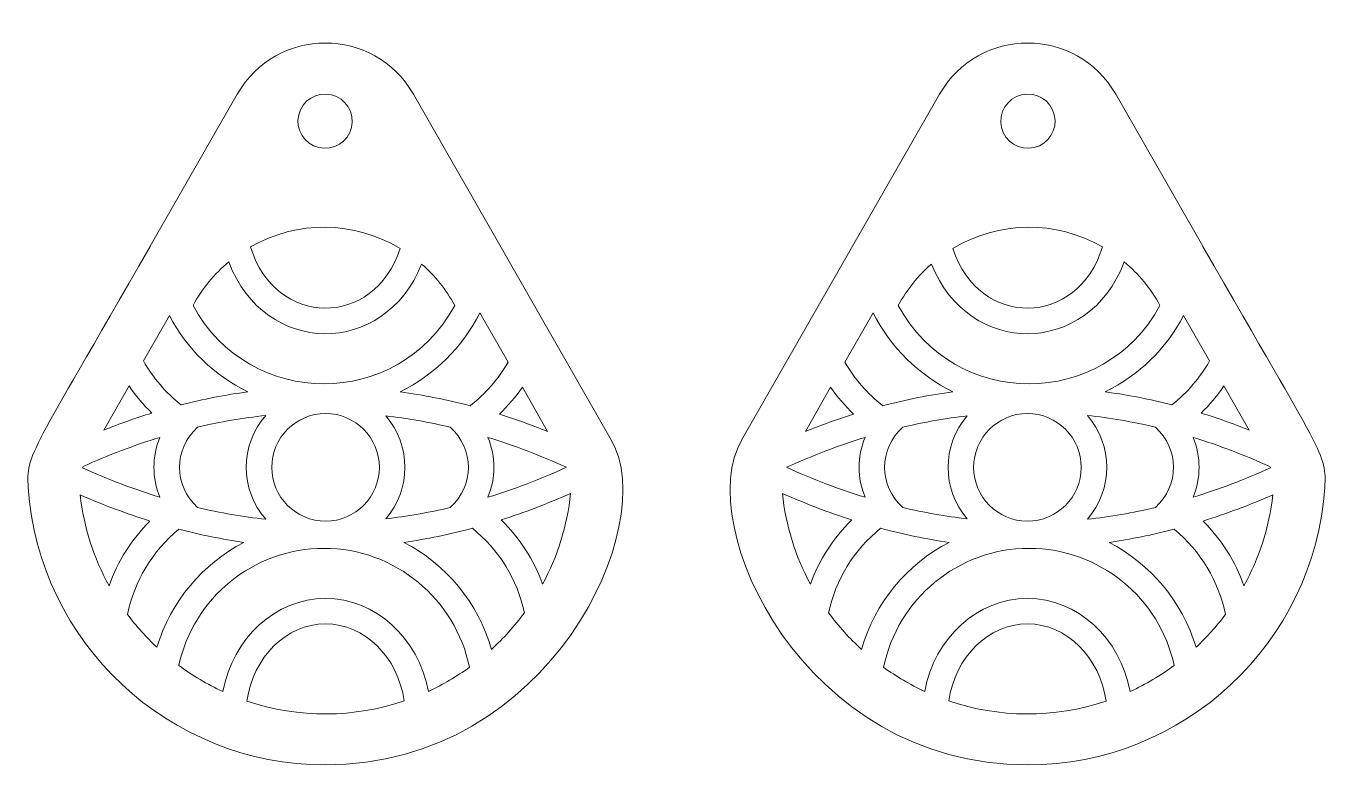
# Model space of a CAD drawing. Header units: inches. Extents: x 42 to 246, y 19 to 135.
import ezdxf

# ---------------------------------------------------------------- set-up
doc = ezdxf.new("R2010")
doc.units = ezdxf.units.IN
doc.header["$MEASUREMENT"] = 0
doc.layers.add('_U+0421_U+043B_U+043E_U+0439 1', color=7, linetype='Continuous')

msp = doc.modelspace()

# ---------------------------------------------------------------- linework, layer by layer
at = {"layer": '_U+0421_U+043B_U+043E_U+0439 1', "color": 1, "lineweight": 9, "true_color": 0xff0000}
for points, knots in [([(133.83, 70.15), (133.83, 70.15), (133.83, 70.15), (133.82, 70.15), (133.82, 70.15), (102.79, 124.4), (102.79, 124.4), (96.68, 135.08), (81.3, 135.09), (75.19, 124.4), (75.19, 124.4), (61.55, 100.56), (61.55, 100.56), (61.55, 100.56), (61.53, 100.56), (61.53, 100.56), (61.53, 100.55), (61.53, 100.54), (61.53, 100.53), (42.73, 67.67), (42.1, 68.01), (42.45, 62.78), (44.07, 38.39), (64.52, 19.28), (88.99, 19.28), (124.26, 19.28), (141.42, 56.87), (133.83, 70.15)], [0, 0, 0, 0, 1, 1, 1, 2, 2, 2, 3, 3, 3, 4, 4, 4, 5, 5, 5, 6, 6, 6, 7, 7, 7, 8, 8, 8, 9, 9, 9, 9]), ([(199.01, 19.28), (223.48, 19.28), (243.93, 38.39), (245.55, 62.78), (245.9, 68.01), (245.27, 67.67), (226.47, 100.53), (226.47, 100.54), (226.47, 100.55), (226.47, 100.56), (226.47, 100.56), (226.45, 100.56), (226.45, 100.56), (226.45, 100.56), (212.81, 124.4), (212.81, 124.4), (206.7, 135.09), (191.32, 135.08), (185.21, 124.4), (185.21, 124.4), (154.18, 70.16), (154.18, 70.16), (154.17, 70.16), (154.17, 70.15), (154.17, 70.15), (146.58, 56.87), (163.74, 19.28), (199.01, 19.28)], [0, 0, 0, 0, 1, 1, 1, 2, 2, 2, 3, 3, 3, 4, 4, 4, 5, 5, 5, 6, 6, 6, 7, 7, 7, 8, 8, 8, 9, 9, 9, 9]), ([(89.11, 124.42), (91.45, 124.34), (93.29, 122.37), (93.2, 120.02), (93.11, 117.67), (91.14, 115.84), (88.8, 115.92), (86.45, 116.01), (84.62, 117.98), (84.7, 120.33), (84.79, 122.67), (86.76, 124.51), (89.11, 124.42)], [0, 0, 0, 0, 1, 1, 1, 2, 2, 2, 3, 3, 3, 4, 4, 4, 4]), ([(203.3, 120.33), (203.38, 117.98), (201.55, 116.01), (199.2, 115.92), (196.86, 115.84), (194.89, 117.67), (194.8, 120.02), (194.71, 122.36), (196.55, 124.34), (198.89, 124.42), (201.24, 124.51), (203.21, 122.67), (203.3, 120.33)], [0, 0, 0, 0, 1, 1, 1, 2, 2, 2, 3, 3, 3, 4, 4, 4, 4]), ([(100.71, 100.22), (96.62, 87.62), (81.14, 87.8), (77.26, 100.48), (84.61, 104.67), (93.45, 104.57), (100.71, 100.22)], [0, 0, 0, 0, 1, 1, 1, 2, 2, 2, 2]), ([(210.74, 100.48), (206.86, 87.8), (191.38, 87.62), (187.29, 100.22), (194.55, 104.57), (203.39, 104.67), (210.74, 100.48)], [0, 0, 0, 0, 1, 1, 1, 2, 2, 2, 2]), ([(73.85, 98.12), (79.47, 83.26), (98.2, 83.09), (104.07, 97.78), (106.15, 95.97), (107.92, 93.78), (109.26, 91.3), (100.44, 74.93), (77.08, 74.93), (68.26, 91.3), (69.69, 93.94), (71.6, 96.25), (73.85, 98.12)], [0, 0, 0, 0, 1, 1, 1, 2, 2, 2, 3, 3, 3, 4, 4, 4, 4]), ([(219.74, 91.3), (210.92, 74.93), (187.55, 74.93), (178.74, 91.3), (180.08, 93.78), (181.85, 95.97), (183.93, 97.78), (189.8, 83.09), (208.53, 83.26), (214.15, 98.12), (216.4, 96.25), (218.31, 93.94), (219.74, 91.3)], [0, 0, 0, 0, 1, 1, 1, 2, 2, 2, 3, 3, 3, 4, 4, 4, 4]), ([(64.56, 89.71), (67.27, 84.52), (71.59, 80.33), (76.84, 77.76), (73.36, 77.29), (69.88, 76.61), (66.4, 75.72), (63.99, 77.62), (61.99, 79.96), (60.5, 82.61), (60.5, 82.61), (64.56, 89.71), (64.56, 89.71)], [0, 0, 0, 0, 1, 1, 1, 2, 2, 2, 3, 3, 3, 4, 4, 4, 4]), ([(117.61, 82.39), (116.1, 79.76), (114.08, 77.45), (111.66, 75.58), (108, 76.54), (104.35, 77.26), (100.69, 77.76), (106.08, 80.39), (110.49, 84.75), (113.18, 90.12), (113.18, 90.12), (117.61, 82.39), (117.61, 82.39)], [0, 0, 0, 0, 1, 1, 1, 2, 2, 2, 3, 3, 3, 4, 4, 4, 4]), ([(174.82, 90.13), (177.51, 84.75), (181.92, 80.39), (187.31, 77.76), (183.65, 77.27), (180, 76.54), (176.34, 75.58), (173.92, 77.45), (171.9, 79.76), (170.39, 82.39), (170.39, 82.39), (174.82, 90.13), (174.82, 90.13)], [0, 0, 0, 0, 1, 1, 1, 2, 2, 2, 3, 3, 3, 4, 4, 4, 4]), ([(227.5, 82.61), (226.01, 79.96), (224.01, 77.62), (221.6, 75.72), (218.12, 76.61), (214.64, 77.29), (211.16, 77.76), (216.41, 80.33), (220.73, 84.52), (223.44, 89.71), (223.44, 89.71), (227.5, 82.61), (227.5, 82.61)], [0, 0, 0, 0, 1, 1, 1, 2, 2, 2, 3, 3, 3, 4, 4, 4, 4]), ([(58.25, 78.68), (59.29, 77.15), (60.48, 75.72), (61.81, 74.43), (59.31, 73.65), (56.8, 72.77), (54.3, 71.77), (54.3, 71.77), (58.25, 78.68), (58.25, 78.68)], [0, 0, 0, 0, 1, 1, 1, 2, 2, 2, 3, 3, 3, 3]), ([(123.81, 71.55), (121.29, 72.56), (118.77, 73.47), (116.25, 74.26), (117.59, 75.54), (118.8, 76.95), (119.85, 78.47), (119.85, 78.47), (123.81, 71.55), (123.81, 71.55)], [0, 0, 0, 0, 1, 1, 1, 2, 2, 2, 3, 3, 3, 3]), ([(168.15, 78.47), (169.2, 76.95), (170.41, 75.54), (171.75, 74.26), (169.23, 73.47), (166.71, 72.56), (164.19, 71.55), (164.19, 71.55), (168.15, 78.47), (168.15, 78.47)], [0, 0, 0, 0, 1, 1, 1, 2, 2, 2, 3, 3, 3, 3]), ([(233.7, 71.77), (231.2, 72.76), (228.69, 73.65), (226.19, 74.43), (227.52, 75.72), (228.71, 77.15), (229.75, 78.68), (229.75, 78.68), (233.7, 71.77), (233.7, 71.77)], [0, 0, 0, 0, 1, 1, 1, 2, 2, 2, 3, 3, 3, 3]), ([(79.64, 57.79), (76.09, 58.18), (72.53, 58.79), (68.98, 59.63), (65.19, 62.99), (65.19, 68.85), (68.98, 72.22), (72.53, 73.06), (76.09, 73.67), (79.64, 74.05), (75.57, 69.37), (75.58, 62.48), (79.64, 57.79)], [0, 0, 0, 0, 1, 1, 1, 2, 2, 2, 3, 3, 3, 4, 4, 4, 4]), ([(97.46, 65.92), (97.46, 61.28), (93.68, 57.49), (89.03, 57.49), (84.38, 57.49), (80.59, 61.28), (80.59, 65.92), (80.59, 70.57), (84.38, 74.36), (89.03, 74.36), (93.68, 74.36), (97.46, 70.57), (97.46, 65.92)], [0, 0, 0, 0, 1, 1, 1, 2, 2, 2, 3, 3, 3, 4, 4, 4, 4]), ([(98.46, 73.99), (101.83, 73.6), (105.19, 73.01), (108.55, 72.22), (112.34, 68.85), (112.34, 62.99), (108.55, 59.63), (105.19, 58.84), (101.83, 58.24), (98.46, 57.85), (102.45, 62.52), (102.46, 69.33), (98.46, 73.99)], [0, 0, 0, 0, 1, 1, 1, 2, 2, 2, 3, 3, 3, 4, 4, 4, 4]), ([(189.54, 57.85), (186.17, 58.24), (182.81, 58.84), (179.45, 59.63), (175.66, 62.99), (175.66, 68.85), (179.45, 72.22), (182.81, 73.01), (186.17, 73.6), (189.54, 73.99), (185.54, 69.33), (185.55, 62.52), (189.54, 57.85)], [0, 0, 0, 0, 1, 1, 1, 2, 2, 2, 3, 3, 3, 4, 4, 4, 4]), ([(198.97, 74.36), (203.62, 74.36), (207.41, 70.57), (207.41, 65.92), (207.41, 61.27), (203.62, 57.49), (198.97, 57.49), (194.33, 57.49), (190.54, 61.28), (190.54, 65.92), (190.54, 70.57), (194.33, 74.36), (198.97, 74.36)], [0, 0, 0, 0, 1, 1, 1, 2, 2, 2, 3, 3, 3, 4, 4, 4, 4]), ([(208.36, 74.06), (211.91, 73.67), (215.47, 73.06), (219.02, 72.22), (222.81, 68.86), (222.81, 62.99), (219.02, 59.63), (215.47, 58.79), (211.91, 58.18), (208.36, 57.79), (212.42, 62.48), (212.43, 69.37), (208.36, 74.06)], [0, 0, 0, 0, 1, 1, 1, 2, 2, 2, 3, 3, 3, 4, 4, 4, 4]), ([(51.03, 66.04), (55.04, 67.86), (59.05, 69.39), (63.07, 70.62), (61.83, 67.57), (61.83, 64.28), (63.07, 61.23), (59.02, 62.47), (54.98, 64.02), (50.94, 65.85), (50.97, 65.91), (51, 65.98), (51.03, 66.04)], [0, 0, 0, 0, 1, 1, 1, 2, 2, 2, 3, 3, 3, 4, 4, 4, 4]), ([(114.46, 70.62), (118.57, 69.36), (122.67, 67.79), (126.76, 65.93), (122.67, 64.06), (118.57, 62.49), (114.46, 61.23), (115.7, 64.28), (115.71, 67.56), (114.46, 70.62)], [0, 0, 0, 0, 1, 1, 1, 2, 2, 2, 3, 3, 3, 3]), ([(173.54, 61.23), (169.43, 62.49), (165.33, 64.06), (161.24, 65.93), (165.33, 67.79), (169.43, 69.36), (173.54, 70.62), (172.29, 67.56), (172.3, 64.28), (173.54, 61.23)], [0, 0, 0, 0, 1, 1, 1, 2, 2, 2, 3, 3, 3, 3]), ([(237.06, 65.85), (233.03, 64.01), (228.98, 62.47), (224.93, 61.23), (226.17, 64.28), (226.17, 67.56), (224.93, 70.62), (228.95, 69.38), (232.96, 67.86), (236.97, 66.04), (237, 65.98), (237.03, 65.91), (237.06, 65.85)], [0, 0, 0, 0, 1, 1, 1, 2, 2, 2, 3, 3, 3, 4, 4, 4, 4]), ([(55.1, 47.37), (52.73, 51.68), (51.15, 56.49), (50.58, 61.61), (54.22, 60.02), (57.87, 58.65), (61.51, 57.51), (58.64, 54.63), (56.45, 51.17), (55.1, 47.37)], [0, 0, 0, 0, 1, 1, 1, 2, 2, 2, 3, 3, 3, 3]), ([(123.03, 47.64), (121.65, 51.41), (119.44, 54.84), (116.55, 57.68), (120.17, 58.84), (123.8, 60.22), (127.41, 61.83), (126.88, 56.74), (125.35, 51.94), (123.03, 47.64)], [0, 0, 0, 0, 1, 1, 1, 2, 2, 2, 3, 3, 3, 3]), ([(160.59, 61.83), (164.2, 60.22), (167.83, 58.84), (171.45, 57.68), (168.56, 54.84), (166.35, 51.41), (164.97, 47.64), (162.65, 51.94), (161.12, 56.74), (160.59, 61.83)], [0, 0, 0, 0, 1, 1, 1, 2, 2, 2, 3, 3, 3, 3]), ([(226.49, 57.51), (230.13, 58.65), (233.78, 60.02), (237.42, 61.61), (236.85, 56.49), (235.27, 51.68), (232.9, 47.37), (231.55, 51.17), (229.36, 54.63), (226.49, 57.51)], [0, 0, 0, 0, 1, 1, 1, 2, 2, 2, 3, 3, 3, 3]), ([(58, 42.87), (59.06, 48.09), (61.88, 52.8), (66.04, 56.22), (69.43, 55.34), (72.83, 54.66), (76.24, 54.17), (69.74, 50.8), (64.74, 44.88), (62.61, 37.72), (60.92, 39.29), (59.38, 41.02), (58, 42.87)], [0, 0, 0, 0, 1, 1, 1, 2, 2, 2, 3, 3, 3, 4, 4, 4, 4]), ([(115.01, 37.4), (112.93, 44.71), (107.89, 50.75), (101.29, 54.17), (104.87, 54.68), (108.45, 55.42), (112.02, 56.37), (116.21, 52.99), (119.07, 48.32), (120.18, 43.14), (118.65, 41.06), (116.92, 39.14), (115.01, 37.4)], [0, 0, 0, 0, 1, 1, 1, 2, 2, 2, 3, 3, 3, 4, 4, 4, 4]), ([(167.82, 43.14), (168.93, 48.33), (171.79, 52.99), (175.98, 56.37), (179.55, 55.42), (183.13, 54.68), (186.71, 54.17), (180.11, 50.75), (175.07, 44.71), (172.99, 37.4), (171.08, 39.14), (169.35, 41.06), (167.82, 43.14)], [0, 0, 0, 0, 1, 1, 1, 2, 2, 2, 3, 3, 3, 4, 4, 4, 4]), ([(225.39, 37.72), (223.26, 44.88), (218.26, 50.8), (211.76, 54.17), (215.16, 54.66), (218.56, 55.34), (221.96, 56.22), (226.12, 52.8), (228.94, 48.08), (230, 42.87), (228.62, 41.02), (227.07, 39.29), (225.39, 37.72)], [0, 0, 0, 0, 1, 1, 1, 2, 2, 2, 3, 3, 3, 4, 4, 4, 4]), ([(105.13, 30.82), (103.53, 39.17), (96.88, 45.39), (89.03, 45.39), (81.16, 45.39), (74.51, 39.16), (72.92, 30.79), (70.47, 31.92), (68.17, 33.29), (66.03, 34.88), (68.31, 45.4), (77.69, 53.23), (88.77, 53.23), (99.94, 53.23), (109.39, 45.26), (111.56, 34.59), (109.55, 33.14), (107.4, 31.87), (105.13, 30.82)], [0, 0, 0, 0, 1, 1, 1, 2, 2, 2, 3, 3, 3, 4, 4, 4, 5, 5, 5, 6, 6, 6, 6]), ([(176.44, 34.59), (178.61, 45.26), (188.06, 53.23), (199.24, 53.23), (210.31, 53.23), (219.69, 45.4), (221.97, 34.88), (219.83, 33.29), (217.53, 31.92), (215.08, 30.79), (213.49, 39.16), (206.84, 45.39), (198.98, 45.39), (191.12, 45.39), (184.48, 39.17), (182.88, 30.82), (180.6, 31.87), (178.45, 33.14), (176.44, 34.59)], [0, 0, 0, 0, 1, 1, 1, 2, 2, 2, 3, 3, 3, 4, 4, 4, 5, 5, 5, 6, 6, 6, 6]), ([(76.7, 29.3), (77.68, 36.18), (82.87, 41.39), (89.03, 41.39), (95.17, 41.39), (100.36, 36.19), (101.34, 29.32), (93.54, 26.67), (84.91, 26.53), (76.7, 29.3)], [0, 0, 0, 0, 1, 1, 1, 2, 2, 2, 3, 3, 3, 3]), ([(186.66, 29.32), (187.64, 36.19), (192.83, 41.39), (198.97, 41.39), (205.13, 41.39), (210.32, 36.18), (211.3, 29.29), (203.09, 26.53), (194.46, 26.67), (186.66, 29.32)], [0, 0, 0, 0, 1, 1, 1, 2, 2, 2, 3, 3, 3, 3])]:
    msp.add_open_spline(points, degree=3, knots=knots, dxfattribs=at)

doc.saveas('drawing.dxf')
